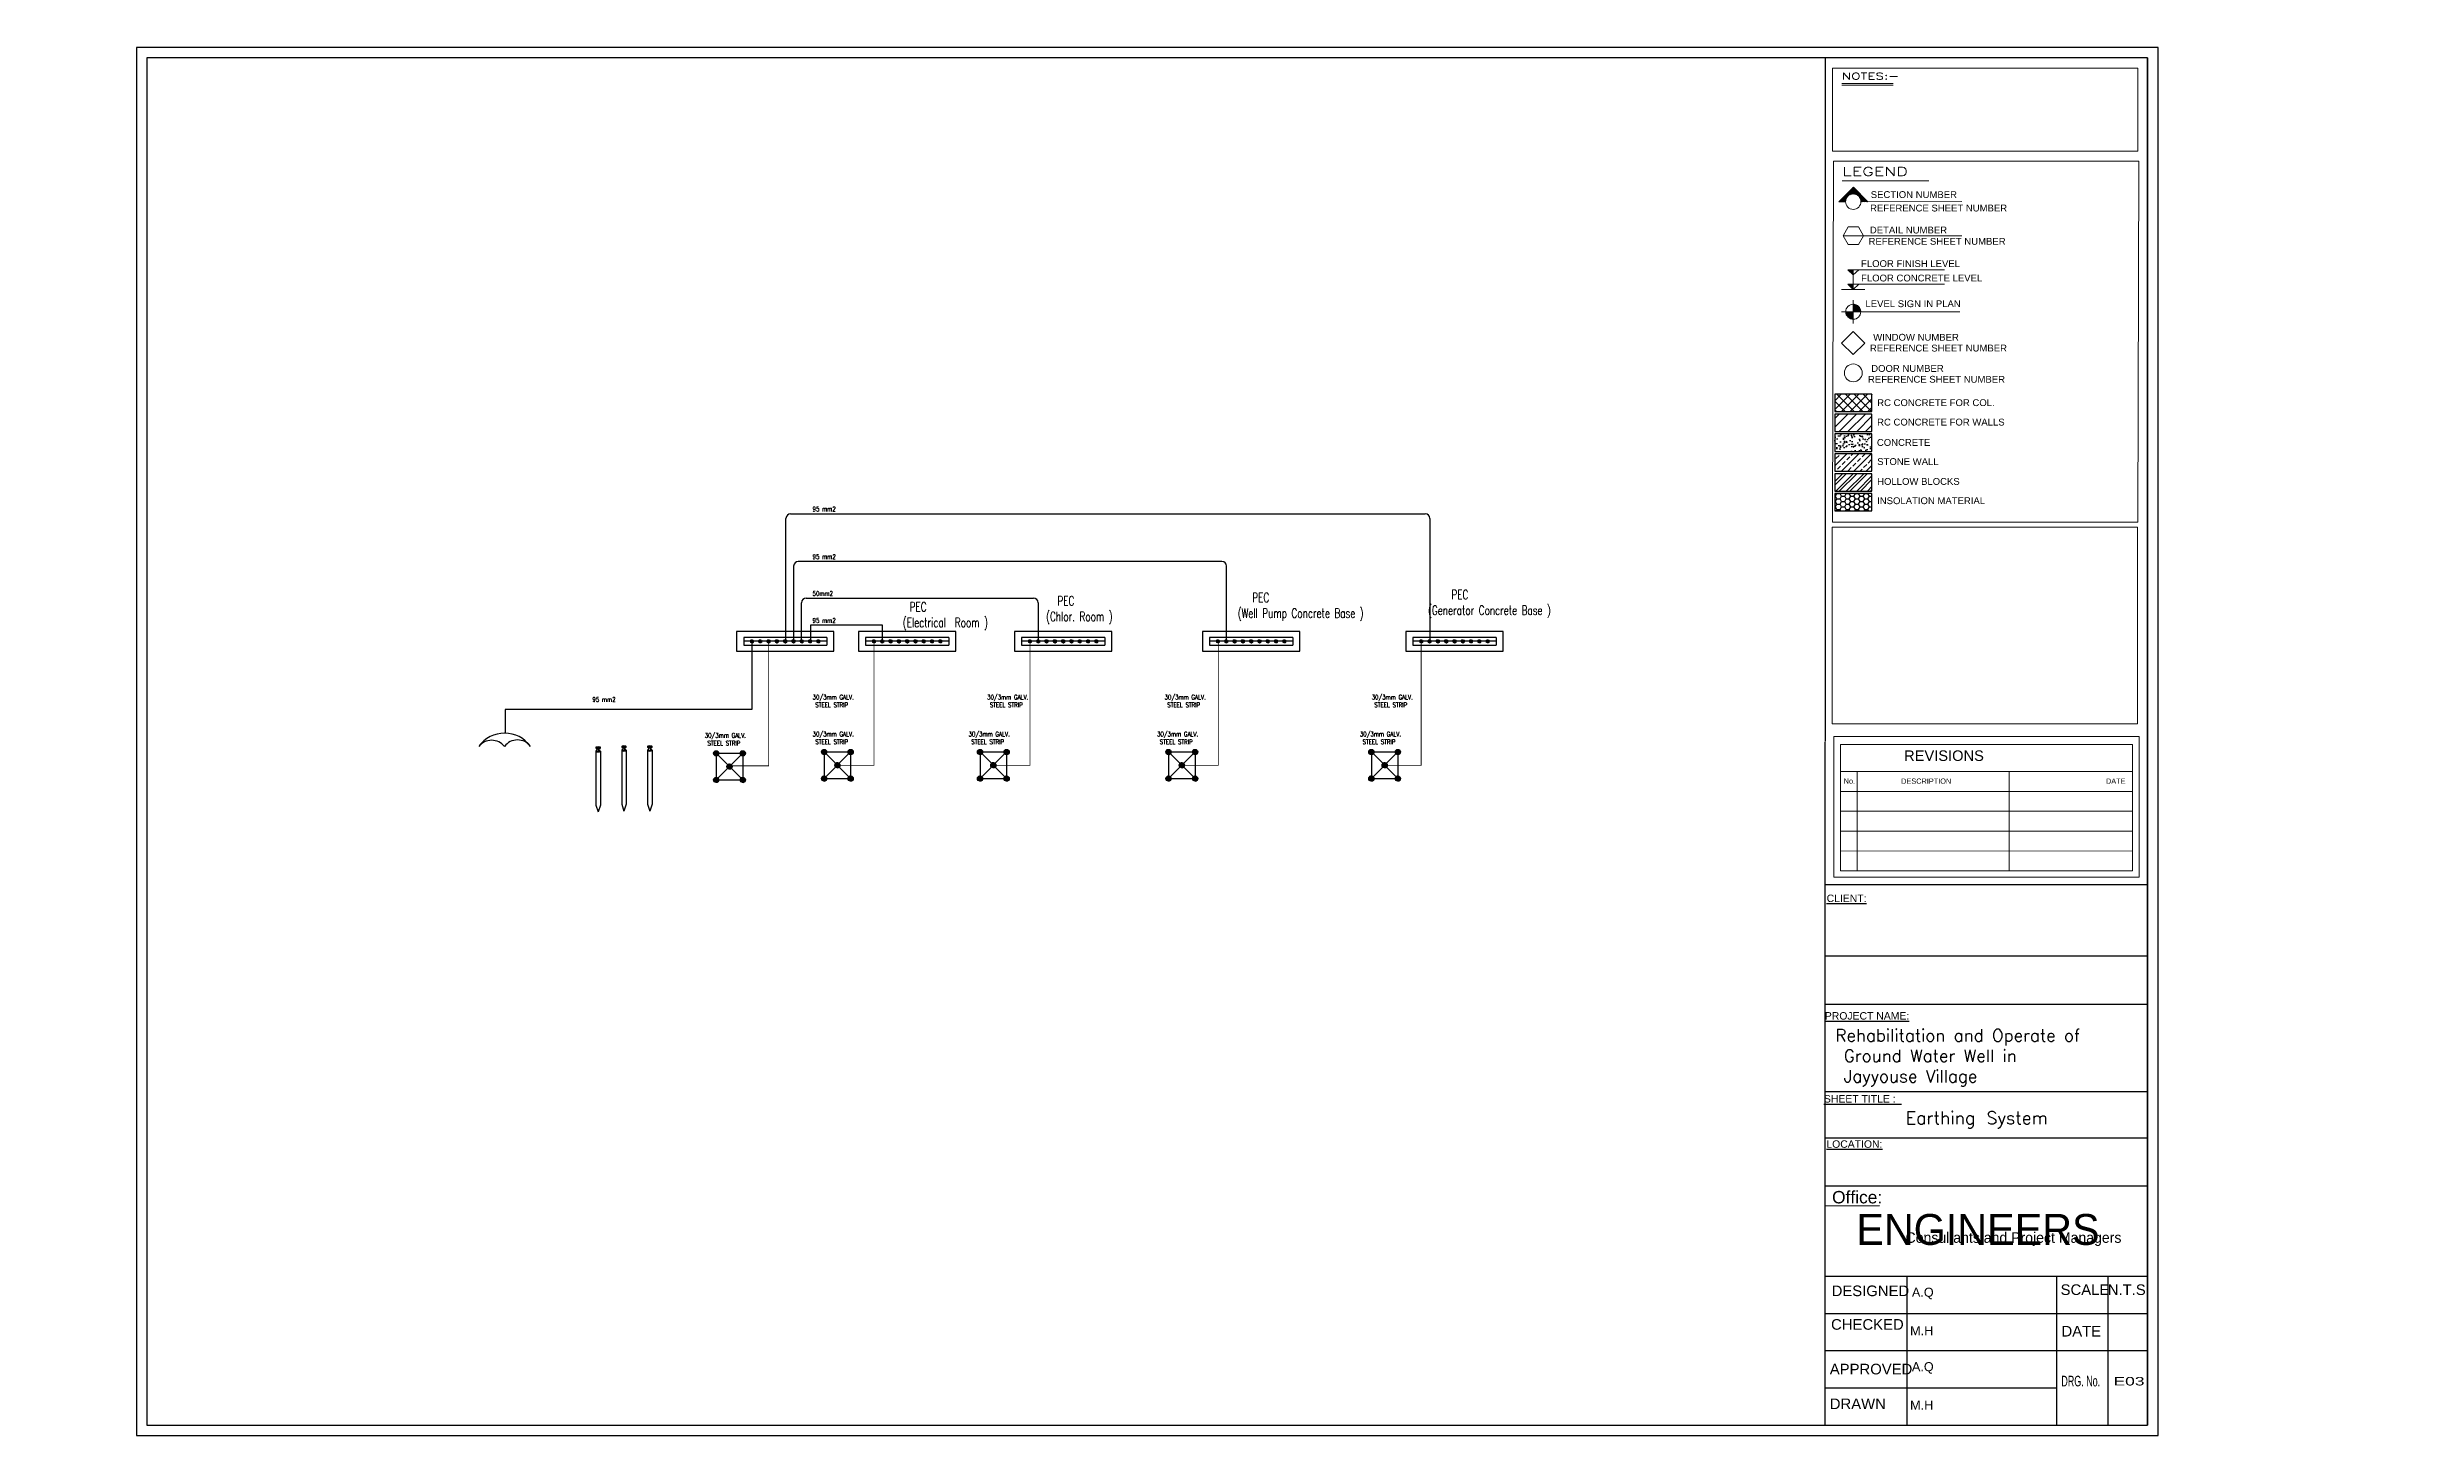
# Model space of a CAD drawing. Header units: inches. Extents: x 191440 to 383551, y 141448 to 284946.
# Drawn here: x 191781.5 to 191848.9, y 141530.1 to 141569.6 of the extents above; entities that cross this region are included whole.
import ezdxf
from ezdxf.enums import TextEntityAlignment as Align

# ---------------------------------------------------------------- set-up
doc = ezdxf.new("R2010")
doc.units = ezdxf.units.IN
doc.header["$MEASUREMENT"] = 0
for name, color, linetype in [('dim-f', 8, 'Continuous'), ('E-Cabinet', 3, 'Continuous'), ('E-Earthing', 3, 'Continuous'), ('E-Equip', 2, 'Continuous'), ('I - Outline', 60, 'Continuous'), ('LightLines', 3, 'Continuous'), ('TEXT', 7, 'Continuous'), ('VP', 7, 'Continuous')]:
    doc.layers.add(name, color=color, linetype=linetype)
doc.styles.add('5MM', font='simplex.shx', dxfattribs={"height": 1.25})
doc.styles.add('Electrical', font='romans.shx', dxfattribs={"width": 0.7, "height": 20})
doc.styles.add('ROMAND10', font='ROMAND.shx', dxfattribs={"height": 0.2})
doc.styles.add('ROMANT', font='ROMAND.SHX')
doc.styles.get("Standard").update_dxf_attribs({"font": 'txt.shx', "height": 0.2})
doc.styles.add('STYLE7', font='swissi.ttf')

# ---------------------------------------------------------------- blocks, each defined once
blk = doc.blocks.new('PEC')
at = {"ltscale": 8}
h = blk.add_hatch(dxfattribs=at)
h.set_pattern_fill('ANSI31', color=256, scale=1.111181, style=0)
h.set_pattern_definition([(45, (-229691.03382, -178677.50682), (-0.09821546158, 0.09821546158), [])])
h.paths.add_polyline_path([(64.3, 20.3, 1), (72.3, 20.3, 1)])
h = blk.add_hatch(dxfattribs=at)
h.set_pattern_fill('ANSI31', color=256, scale=1.111181, style=0)
h.set_pattern_definition([(45, (-229669.86007, -178677.50682), (-0.09821546158, 0.09821546158), [])])
h.paths.add_polyline_path([(85.5, 20.3, 1), (93.4, 20.3, 1)])
h = blk.add_hatch(dxfattribs=at)
h.set_pattern_fill('ANSI31', color=256, scale=1.111181, style=0)
h.set_pattern_definition([(45, (-229648.68633, -178677.50682), (-0.09821546158, 0.09821546158), [])])
h.paths.add_polyline_path([(106.7, 20.3, 1), (114.6, 20.3, 1)])
h = blk.add_hatch(dxfattribs=at)
h.set_pattern_fill('ANSI31', color=256, scale=1.111181, style=0)
h.set_pattern_definition([(45, (-229627.51258, -178677.50682), (-0.09821546158, 0.09821546158), [])])
h.paths.add_polyline_path([(127.9, 20.3, 1), (135.8, 20.3, 1)])
h = blk.add_hatch(dxfattribs=at)
h.set_pattern_fill('ANSI31', color=256, scale=1.111181, style=0)
h.set_pattern_definition([(45, (-229606.33884, -178677.50682), (-0.09821546158, 0.09821546158), [])])
h.paths.add_polyline_path([(149, 20.3, 1), (157, 20.3, 1)])
h = blk.add_hatch(dxfattribs=at)
h.set_pattern_fill('ANSI31', color=256, scale=1.111181, style=0)
h.set_pattern_definition([(45, (-229585.1651, -178677.50682), (-0.09821546158, 0.09821546158), [])])
h.paths.add_polyline_path([(170.2, 20.3, 1), (178.1, 20.3, 1)])
h = blk.add_hatch(dxfattribs=at)
h.set_pattern_fill('ANSI31', color=256, scale=1.111181, style=0)
h.set_pattern_definition([(45, (-229563.99135, -178677.50682), (-0.09821546158, 0.09821546158), [])])
h.paths.add_polyline_path([(191.4, 20.3, 1), (199.3, 20.3, 1)])
h = blk.add_hatch(dxfattribs=at)
h.set_pattern_fill('ANSI31', color=256, scale=1.111181, style=0)
h.set_pattern_definition([(45, (-229542.8176, -178677.50682), (-0.09821546158, 0.09821546158), [])])
h.paths.add_polyline_path([(212.6, 20.3, 1), (220.5, 20.3, 1)])
h = blk.add_hatch(dxfattribs=at)
h.set_pattern_fill('ANSI31', color=256, scale=1.111181, style=0)
h.set_pattern_definition([(45, (-229521.64386, -178677.50682), (-0.09821546158, 0.09821546158), [])])
h.paths.add_polyline_path([(233.7, 20.3, 1), (241.7, 20.3, 1)])
at = {"linetype": 'Continuous', "ltscale": 8}
for p, q in [((277.2, 45.1), (28.8, 45.1)), ((28.8, 45.1), (28.8, -4.6)), ((277.2, -4.6), (277.2, 45.1)), ((28.8, -4.6), (277.2, -4.6))]:
    blk.add_line(p, q, dxfattribs=at)
at = {"ltscale": 8}
for p, q in [((258.9, 30.3), (47.1, 30.3)), ((47.1, 30.3), (47.1, 10.2)), ((258.9, 20.3), (47.1, 20.3)), ((47.1, 10.2), (258.9, 10.2)), ((258.9, 30.3), (258.9, 10.2))]:
    blk.add_line(p, q, dxfattribs=at)
for centre in [(68.3, 20.3), (89.5, 20.3), (110.6, 20.3), (131.8, 20.3), (153, 20.3), (174.2, 20.3), (195.3, 20.3), (216.5, 20.3), (237.7, 20.3)]:
    blk.add_circle(centre, 3.96, dxfattribs=at)
blk = doc.blocks.new('FOUNDATIONS')
at = {"ltscale": 8}
h = blk.add_hatch(dxfattribs=at)
h.set_pattern_fill('ANSI31', color=256, scale=1.111181, style=0)
h.set_pattern_definition([(45, (-229683.98681, -178726.3293), (-0.09821546158, 0.09821546158), [])])
h.paths.add_polyline_path([(71.4, -28.6, 1), (79.3, -28.6, 1)])
h = blk.add_hatch(dxfattribs=at)
h.set_pattern_fill('ANSI31', color=256, scale=1.111181, style=0)
h.set_pattern_definition([(45, (-229643.29528, -178726.3293), (-0.09821546158, 0.09821546158), [])])
h.paths.add_polyline_path([(112.1, -28.6, 1), (120, -28.6, 1)])
h = blk.add_hatch(dxfattribs=at)
h.set_pattern_fill('ANSI31', color=256, scale=1.111181, style=0)
h.set_pattern_definition([(45, (-229683.98681, -178767.02083), (-0.09821546158, 0.09821546158), [])])
h.paths.add_polyline_path([(71.4, -69.3, 1), (79.3, -69.3, 1)])
h = blk.add_hatch(dxfattribs=at)
h.set_pattern_fill('ANSI31', color=256, scale=1.111181, style=0)
h.set_pattern_definition([(45, (-229663.64104, -178746.67507), (-0.09821546158, 0.09821546158), [])])
h.paths.add_polyline_path([(91.7, -48.9, 1), (99.7, -48.9, 1)])
h = blk.add_hatch(dxfattribs=at)
h.set_pattern_fill('ANSI31', color=256, scale=1.111181, style=0)
h.set_pattern_definition([(45, (-229643.29528, -178767.02083), (-0.09821546158, 0.09821546158), [])])
h.paths.add_polyline_path([(112.1, -69.3, 1), (120, -69.3, 1)])
for p, q in [((75.3, -28.6), (116, -28.6)), ((75.3, -28.6), (75.3, -69.3)), ((116, -28.6), (75.3, -69.3)), ((75.3, -28.6), (116, -69.3)), ((116, -28.6), (116, -69.3)), ((75.3, -69.3), (116, -69.3))]:
    blk.add_line(p, q, dxfattribs=at)
for centre in [(75.3, -28.6), (116, -28.6), (75.3, -69.3), (95.7, -48.9), (116, -69.3)]:
    blk.add_circle(centre, 3.96, dxfattribs=at)
blk = doc.blocks.new('ELECTRODES')
at = {"ltscale": 8}
for p, q in [((157.8, 39.1), (157.8, 38.3)), ((157.8, 35), (157.8, -24.2)), ((159.3, 35), (159.3, 37.5)), ((161.3, 35), (161.3, 37.5)), ((162.8, 38.4), (162.8, 39.1)), ((162.8, 35), (162.8, -24.2)), ((157.8, -24.2), (160.3, -31.6)), ((162.8, -24.2), (160.3, -31.6))]:
    blk.add_line(p, q, dxfattribs=at)
for centre, major_axis, ratio, start_param, end_param in [((160.3, 35), (2.5, 0), 0.400751, 1.982313, 7.442465), ((160.3, 38.4), (2.5, 0), 0.400751, 3.089459, 6.283185), ((160.3, 35), (1, 0), 0.441125, 3.141593, 6.283185)]:
    blk.add_ellipse(centre, major_axis=major_axis, ratio=ratio, start_param=start_param, end_param=end_param, dxfattribs=at)
blk.add_ellipse((160.3, 39.1), major_axis=(2.5, 0), ratio=0.400751, dxfattribs=at)
blk = doc.blocks.new('engineers')
at = {"layer": 'dim-f', "char_height": 1.25, "attachment_point": 1, "style": '5MM'}
for s, width, insert in [('\\pt0.5;{\\fGill Sans MT|b0|i0|c0|p34;\\H1.08x;\\C30;\\c2254834;ENGINEERS\\P\\ptz;   \\P\\H0.92593x;  }', 116.5, (16.03, 18.44)), ('{\\fGill Sans MT|b0|i0|c0|p34;\\H1.08x;\\C152;\\c12285479; \\H0.34074x;Consultants and Project Managers}', 11.5022, (17.68, 17.64))]:
    blk.add_mtext_dynamic_manual_height_columns(s, width=width, gutter_width=6.25, heights=[0], dxfattribs=dict(at, insert=insert))

msp = doc.modelspace()

# ---------------------------------------------------------------- hatches: boundary and pattern name
at = {"layer": 'I - Outline'}
h = msp.add_hatch(dxfattribs=at)
h.set_pattern_fill('ANSI37', color=8, scale=1.411978)
h.set_pattern_definition([(45, (190929.97985, 141532.8093), (-0.124802422, 0.124802422), []), (135, (190929.97985, 141532.8093), (-0.124802422, -0.124802422), [])])
h.paths.add_polyline_path([(191833.36352, 141559.70748), (191832.30454, 141559.70748), (191832.30454, 141559.21329), (191833.36352, 141559.21329)])
h = msp.add_hatch(dxfattribs=at)
h.set_pattern_fill('ANSI31', color=8, scale=1.411978)
h.set_pattern_definition([(45, (190929.97985, 141532.8093), (-0.124802422, 0.124802422), [])])
h.paths.add_polyline_path([(191833.36352, 141558.6485), (191833.36352, 141559.14269), (191832.30454, 141559.14269), (191832.30454, 141558.6485)])
h = msp.add_hatch(dxfattribs=at)
h.set_pattern_fill('AR-CONC', color=8, scale=0.042359)
h.set_pattern_definition([(50, (190929.97985, 141532.8093), (0.30382673, -0.026581394), [0.03176951, -0.34946461]), (355, (190929.97985, 141532.8093), (-0.05877416, 0.31862367), [0.02541561, -0.27957169]), (100.451444, (190930.00517, 141532.80708), (0.24505257, 0.29204228), [0.02699993, -0.29699922]), (46.1842, (190929.97985, 141532.894), (0.45207645, -0.07011289), [0.04765426, -0.52419691]), (96.635635, (190930.01753, 141532.88817), (0.3959167, 0.41263027), [0.04049992, -0.44549908]), (351.184164, (190929.97985, 141532.894), (0.3959167, 0.41263027), [0.03812341, -0.41935753]), (21, (190930.02221, 141532.87284), (0.25284593, -0.17054673), [0.03176951, -0.34946461]), (326, (190930.0222, 141532.87284), (0.10306678, 0.30716882), [0.02541561, -0.27957169]), (71.451445, (190930.04328, 141532.85862), (0.35591271, 0.13662209), [0.02699993, -0.29699922]), (37.5, (190929.97985, 141532.8093), (0.005150835, 0.141011662), [0, -0.27618294, 0, -0.283807623, 0, -0.28063067]), (7.5, (190929.97985, 141532.8093), (0.111434537, 0.167070224), [0, -0.161812704, 0, -0.269829038, 0, -0.10695735]), (327.5, (190929.88539, 141532.8093), (0.226123696, -0.009554096), [0, -0.105898367, 0, -0.330402904, 0, -0.438419238]), (317.5, (190929.84303, 141532.8093), (0.24703385, 0.042403816), [0, -0.137667877, 0, -0.219421416, 0, -0.3113412])])
h.paths.add_polyline_path([(191833.36352, 141558.5779), (191832.30454, 141558.5779), (191832.30454, 141558.08371), (191833.36352, 141558.08371)])
h = msp.add_hatch(dxfattribs=at)
h.set_pattern_fill('ANSI33', color=8, scale=0.988385)
h.set_pattern_definition([(45, (190929.97985, 141532.8093), (-0.17472339, 0.17472339), []), (45, (190930.15458, 141532.8093), (-0.17472339, 0.17472339), [0.123548094, -0.061774047])])
h.paths.add_polyline_path([(191833.36352, 141558.01311), (191832.30454, 141558.01311), (191832.30454, 141557.51892), (191833.36352, 141557.51892)])
h = msp.add_hatch(dxfattribs=at)
h.set_pattern_fill('ANSI32', color=8, scale=0.564791)
h.set_pattern_definition([(45, (190929.97985, 141532.8093), (-0.149762906, 0.149762906), []), (45, (190930.0797, 141532.8093), (-0.149762906, 0.149762906), [])])
h.paths.add_polyline_path([(191833.36352, 141557.44832), (191832.30454, 141557.44832), (191832.30454, 141556.95413), (191833.36352, 141556.95413)])
h = msp.add_hatch(dxfattribs=at)
h.set_pattern_fill('HONEY', color=8, scale=0.705989)
h.set_pattern_definition([(0, (190929.979854, 141532.8093), (0.132372958, 0.076425563), [0.088248639, -0.176497278]), (120, (190929.979854, 141532.8093), (-0.132372958, 0.076425563), [0.088248639, -0.176497278]), (60, (190929.979854, 141532.8093), (0, 0.152851126), [-0.176497278, 0.088248639])])
h.paths.add_polyline_path([(191833.36352, 141556.88353), (191832.30454, 141556.88353), (191832.30454, 141556.38933), (191833.36352, 141556.38933)])

# ---------------------------------------------------------------- linework, layer by layer
msp.add_lwpolyline([(191841.5, 141569.57854), (191784, 141569.57854), (191784, 141530.07854), (191841.5, 141530.07854), (191841.5, 141569.57854)])
msp.add_lwpolyline([(191841.2, 141569.27854), (191784.3, 141569.27854), (191784.3, 141530.37854), (191841.2, 141530.37854)], close=True)
at = {"layer": 'E-Cabinet'}
for centre, radius, start, end in [((191794.47123, 141549.16373), 0.90333, 35.4519992, 144.5480008), ((191794.1033, 141549.38853), 0.4742, 39.1138434, 140.8861566), ((191794.83916, 141549.41464), 0.45817, 36.579318, 143.420682)]:
    msp.add_arc(centre, radius, start, end, dxfattribs=at)
at = {"layer": 'I - Outline', "color": 7}
for p, q in [((191832.03641, 141530.37854), (191832.03701, 141569.27841)), ((191841.2, 141569.27854), (191841.2, 141530.37854)), ((191841.20679, 141545.75021), (191832.03594, 141545.75009)), ((191841.19029, 141543.71716), (191832.03733, 141543.71703)), ((191832.03671, 141542.3539), (191841.20768, 141542.35403)), ((191832.03671, 141542.3539), (191841.20768, 141542.35403)), ((191841.19999, 141539.85758), (191832.03654, 141539.85768)), ((191832.03628, 141538.55072), (191841.20698, 141538.55085)), ((191841.20716, 141537.18041), (191832.03631, 141537.18028)), ((191832.03642, 141534.61663), (191841.20712, 141534.61676)), ((191834.35191, 141534.61666), (191834.35199, 141530.37854)), ((191838.61313, 141534.6167), (191838.61321, 141530.37854)), ((191840.07042, 141534.61674), (191840.0705, 141530.37854)), ((191832.03644, 141533.55765), (191841.20713, 141533.55777)), ((191832.03645, 141532.49866), (191841.20715, 141532.49879)), ((191832.03646, 141531.43968), (191838.61319, 141531.43981))]:
    msp.add_line(p, q, dxfattribs=at)
at = {"layer": 'I - Outline', "color": 8, "lineweight": 0}
for p, q in [((191832.23677, 141566.62612), (191832.23701, 141568.9847)), ((191832.23701, 141568.9847), (191840.92893, 141568.98482)), ((191832.5064, 141568.54904), (191833.96943, 141568.54907)), ((191832.5064, 141568.50088), (191833.96943, 141568.50091)), ((191840.92893, 141568.98482), (191840.92869, 141566.62624)), ((191840.92869, 141566.62624), (191832.23677, 141566.62612)), ((191832.23696, 141556.07341), (191832.26511, 141566.34372)), ((191832.26511, 141566.34372), (191840.95703, 141566.34384)), ((191840.95703, 141566.34384), (191840.92888, 141556.07353)), ((191832.51633, 141565.77899), (191834.9791, 141565.77904)), ((191832.61304, 141565.18823), (191832.42236, 141565.18823)), ((191832.45669, 141565.18823), (191832.43953, 141565.20539)), ((191832.50344, 141565.18823), (191832.4629, 141565.22877)), ((191832.55018, 141565.18823), (191832.48627, 141565.25214)), ((191832.59693, 141565.18823), (191832.50964, 141565.27551)), ((191832.61494, 141565.21696), (191832.53302, 141565.29889)), ((191832.53713, 141565.18823), (191832.63744, 141565.28855)), ((191832.62354, 141565.25511), (191832.55639, 141565.32226)), ((191832.63724, 141565.28816), (191832.57976, 141565.34563)), ((191832.58387, 141565.18823), (191832.61532, 141565.21968)), ((191832.65508, 141565.31706), (191832.60313, 141565.369)), ((191832.67661, 141565.34227), (191832.62651, 141565.39238)), ((191832.7017, 141565.36393), (191832.64988, 141565.41575)), ((191832.73047, 141565.3819), (191832.67325, 141565.43912)), ((191832.76336, 141565.39577), (191832.69662, 141565.4625)), ((191832.80131, 141565.40456), (191832.71999, 141565.48587)), ((191832.73114, 141565.38225), (191832.83146, 141565.48257)), ((191832.80001, 141565.40438), (191832.83146, 141565.43583)), ((191832.90571, 141565.39365), (191832.83146, 141565.4679)), ((191832.84648, 141565.40614), (191832.83146, 141565.42116)), ((191832.88826, 141565.39914), (191832.96282, 141565.4737)), ((191832.9226, 141565.38673), (191832.98619, 141565.45033)), ((191832.9526, 141565.36999), (191833.00957, 141565.42696)), ((191832.97882, 141565.34946), (191833.03294, 141565.40359)), ((191833.00147, 141565.32537), (191833.05631, 141565.38021)), ((191833.0205, 141565.29765), (191833.07969, 141565.35684)), ((191833.03558, 141565.26598), (191833.10306, 141565.33347)), ((191833.11113, 141565.18824), (191833.03687, 141565.2625)), ((191833.04593, 141565.22959), (191833.12643, 141565.3101)), ((191833.06438, 141565.18824), (191833.04936, 141565.20326)), ((191835.92372, 141565.1883), (191833.04988, 141565.18824)), ((191833.05133, 141565.18824), (191833.14981, 141565.28672)), ((191833.09807, 141565.18824), (191833.17318, 141565.26335)), ((191833.14482, 141565.18824), (191833.19655, 141565.23998)), ((191833.19156, 141565.18824), (191833.21993, 141565.21661)), ((191833.23831, 141565.18824), (191833.2433, 141565.19324)), ((191832.68562, 141564.47343), (191832.53976, 141564.22079)), ((191832.97734, 141564.47343), (191832.68562, 141564.47343)), ((191833.1232, 141564.2208), (191832.97734, 141564.47343)), ((191835.91453, 141564.22085), (191832.53976, 141564.22079)), ((191832.53976, 141564.22079), (191832.68563, 141563.96816)), ((191832.68563, 141563.96816), (191832.97735, 141563.96816)), ((191832.97735, 141563.96816), (191833.1232, 141564.2208)), ((191832.67513, 141563.25266), (191835.42356, 141563.25271)), ((191832.8315, 141563.10262), (191832.67513, 141563.25266)), ((191832.68249, 141563.2456), (191832.68955, 141563.25266)), ((191832.69044, 141563.23797), (191832.70514, 141563.25266)), ((191832.6984, 141563.23034), (191832.72072, 141563.25266)), ((191832.70635, 141563.22271), (191832.7363, 141563.25266)), ((191832.7143, 141563.21508), (191832.75188, 141563.25266)), ((191832.72225, 141563.20745), (191832.76746, 141563.25266)), ((191832.7302, 141563.19982), (191832.78305, 141563.25266)), ((191832.73815, 141563.19219), (191832.79863, 141563.25266)), ((191832.74611, 141563.18456), (191832.81421, 141563.25266)), ((191832.75406, 141563.17693), (191832.82979, 141563.25266)), ((191832.76201, 141563.1693), (191832.8315, 141563.23879)), ((191832.76996, 141563.16167), (191832.8315, 141563.22321)), ((191832.77791, 141563.15404), (191832.8315, 141563.20763)), ((191832.78587, 141563.14641), (191832.8315, 141563.19204)), ((191832.79382, 141563.13878), (191832.8315, 141563.17646)), ((191832.80177, 141563.13115), (191832.8315, 141563.16088)), ((191832.80972, 141563.12352), (191832.8315, 141563.1453)), ((191832.81767, 141563.11589), (191832.8315, 141563.12972)), ((191832.82563, 141563.10826), (191832.8315, 141563.11413)), ((191832.8315, 141563.10262), (191832.98787, 141563.25267)), ((191832.8315, 141563.25266), (191832.83151, 141562.69107)), ((191832.50045, 141562.69106), (191833.16257, 141562.69108)), ((191832.67514, 141562.84111), (191835.42357, 141562.84116)), ((191832.83151, 141562.69107), (191832.67514, 141562.84111)), ((191832.67922, 141562.83719), (191832.68314, 141562.84111)), ((191832.68717, 141562.82956), (191832.69872, 141562.84111)), ((191832.69513, 141562.82193), (191832.71431, 141562.84111)), ((191832.70308, 141562.8143), (191832.72989, 141562.84111)), ((191832.71103, 141562.80667), (191832.74547, 141562.84111)), ((191832.71898, 141562.79904), (191832.76105, 141562.84111)), ((191832.72693, 141562.79141), (191832.77663, 141562.84111)), ((191832.73489, 141562.78378), (191832.79221, 141562.84111)), ((191832.74284, 141562.77615), (191832.8078, 141562.84111)), ((191832.75079, 141562.76852), (191832.82338, 141562.84111)), ((191832.75874, 141562.76089), (191832.83151, 141562.83366)), ((191832.76669, 141562.75326), (191832.83151, 141562.81808)), ((191832.77465, 141562.74563), (191832.83151, 141562.8025)), ((191832.7826, 141562.738), (191832.83151, 141562.78692)), ((191832.79055, 141562.73037), (191832.83151, 141562.77133)), ((191832.7985, 141562.72274), (191832.83151, 141562.75575)), ((191832.80645, 141562.71511), (191832.83151, 141562.74017)), ((191832.81441, 141562.70748), (191832.83151, 141562.72459)), ((191832.82236, 141562.69985), (191832.83151, 141562.70901)), ((191832.83031, 141562.69222), (191832.83151, 141562.69343)), ((191832.83151, 141562.69107), (191832.98788, 141562.84112)), ((191832.83152, 141562.38766), (191832.83153, 141561.72554)), ((191832.83152, 141562.25713), (191832.84513, 141562.27074)), ((191832.83152, 141562.24155), (191832.85933, 141562.26936)), ((191832.83152, 141562.22597), (191832.87273, 141562.26718)), ((191832.83152, 141562.21039), (191832.88542, 141562.26429)), ((191832.83152, 141562.19481), (191832.89749, 141562.26078)), ((191832.83152, 141562.17922), (191832.90899, 141562.2567)), ((191832.50046, 141562.05659), (191835.86613, 141562.05666)), ((191832.61738, 141562.04299), (191832.63099, 141562.0566)), ((191832.61876, 141562.02878), (191832.64657, 141562.0566)), ((191832.62094, 141562.01539), (191832.66215, 141562.0566)), ((191832.62383, 141562.00269), (191832.67774, 141562.0566)), ((191832.62734, 141561.99062), (191832.69332, 141562.0566)), ((191832.63143, 141561.97912), (191832.7089, 141562.0566)), ((191832.63603, 141561.96815), (191832.72448, 141562.0566)), ((191832.64112, 141561.95766), (191832.74006, 141562.0566)), ((191832.64668, 141561.94763), (191832.75564, 141562.0566)), ((191832.65268, 141561.93805), (191832.77123, 141562.0566)), ((191832.6591, 141561.92889), (191832.78681, 141562.0566)), ((191832.66593, 141561.92014), (191832.80239, 141562.0566)), ((191832.67318, 141561.9118), (191832.81797, 141562.0566)), ((191832.68082, 141561.90386), (191832.83152, 141562.05457)), ((191832.68886, 141561.89632), (191832.83152, 141562.03899)), ((191832.69731, 141561.88919), (191832.83152, 141562.02341)), ((191832.70616, 141561.88246), (191832.83152, 141562.00782)), ((191832.71543, 141561.87615), (191832.83152, 141561.99224)), ((191832.72513, 141561.87026), (191832.83152, 141561.97666)), ((191832.73527, 141561.86483), (191832.83152, 141561.96108)), ((191832.74589, 141561.85986), (191832.83152, 141561.9455)), ((191832.757, 141561.85539), (191832.83153, 141561.92992)), ((191832.76864, 141561.85145), (191832.83153, 141561.91433)), ((191832.78087, 141561.84809), (191832.83153, 141561.89875)), ((191832.79374, 141561.84538), (191832.83153, 141561.88317)), ((191832.80733, 141561.8434), (191832.83153, 141561.86759)), ((191832.82177, 141561.84225), (191832.83153, 141561.85201)), ((191832.83152, 141562.16364), (191832.91997, 141562.2521)), ((191832.83152, 141562.14806), (191832.93046, 141562.247)), ((191832.83152, 141562.13248), (191832.94049, 141562.24145)), ((191832.83152, 141562.1169), (191832.95007, 141562.23545)), ((191832.83152, 141562.10132), (191832.95923, 141562.22903)), ((191832.83152, 141562.08573), (191832.96798, 141562.2222)), ((191832.83152, 141562.07015), (191832.97632, 141562.21495)), ((191832.83355, 141562.0566), (191832.98426, 141562.20731)), ((191832.84914, 141562.0566), (191832.9918, 141562.19927)), ((191832.86472, 141562.0566), (191832.99893, 141562.19082)), ((191832.8803, 141562.0566), (191833.00566, 141562.18197)), ((191832.89588, 141562.0566), (191833.01197, 141562.1727)), ((191832.91146, 141562.0566), (191833.01786, 141562.163)), ((191832.92704, 141562.0566), (191833.02329, 141562.15286)), ((191832.94263, 141562.0566), (191833.02826, 141562.14224)), ((191832.95821, 141562.0566), (191833.03274, 141562.13113)), ((191832.97379, 141562.0566), (191833.03667, 141562.11949)), ((191832.98937, 141562.0566), (191833.04003, 141562.10726)), ((191833.00495, 141562.0566), (191833.04274, 141562.09439)), ((191833.02054, 141562.0566), (191833.04473, 141562.0808)), ((191833.03612, 141562.05661), (191833.04587, 141562.06636)), ((191832.82809, 141561.49392), (191832.50048, 141561.1663)), ((191832.50048, 141561.1663), (191832.8281, 141560.83869)), ((191833.15571, 141561.16631), (191832.82809, 141561.49392)), ((191832.8281, 141560.83869), (191833.15571, 141561.16631)), ((191832.22797, 141555.92674), (191840.91989, 141555.92686)), ((191832.22808, 141550.33047), (191832.22797, 141555.92674)), ((191840.92888, 141556.07353), (191832.23696, 141556.07341)), ((191840.91989, 141555.92686), (191840.92, 141550.33058)), ((191840.92, 141550.33058), (191832.22808, 141550.33047)), ((191832.27532, 141549.96823), (191840.96724, 141549.96835)), ((191832.2754, 141545.9638), (191832.27532, 141549.96823)), ((191832.46495, 141549.74421), (191840.77762, 141549.74432)), ((191832.46502, 141546.14785), (191832.46495, 141549.74421)), ((191840.77762, 141549.74432), (191840.77769, 141546.14796)), ((191840.96724, 141549.96835), (191840.96732, 141545.96392)), ((191832.46497, 141548.97332), (191840.77764, 141548.97343)), ((191832.94112, 141548.97333), (191832.94118, 141546.14786)), ((191837.26989, 141548.97341), (191837.26995, 141546.14794)), ((191832.46498, 141548.40822), (191840.77765, 141548.40833)), ((191832.46499, 141547.84313), (191840.77766, 141547.84324)), ((191832.465, 141547.27803), (191840.77767, 141547.27814)), ((191832.46501, 141546.71294), (191840.77768, 141546.71305)), ((191840.77769, 141546.14796), (191832.46502, 141546.14785)), ((191840.96732, 141545.96392), (191832.2754, 141545.9638))]:
    msp.add_line(p, q, dxfattribs=at)
at = {"layer": 'I - Outline', "color": 8}
for p, q in [((191832.42236, 141565.18823), (191832.83532, 141565.6012)), ((191832.44364, 141565.18823), (191832.83146, 141565.57606)), ((191832.49038, 141565.18823), (191832.83146, 141565.52932)), ((191832.83146, 141565.42116), (191832.74337, 141565.50924)), ((191832.83146, 141565.4679), (191832.76674, 141565.53262)), ((191832.83146, 141565.51465), (191832.79011, 141565.55599)), ((191832.83146, 141565.56139), (191832.81348, 141565.57936)), ((191832.83146, 141565.40666), (191832.83146, 141565.59734)), ((191832.83146, 141565.57606), (191832.84596, 141565.59056)), ((191832.83146, 141565.52932), (191832.86933, 141565.56719)), ((191833.20462, 141565.18824), (191832.83146, 141565.56139)), ((191832.83146, 141565.48257), (191832.8927, 141565.54382)), ((191832.83146, 141565.43583), (191832.91607, 141565.52045)), ((191833.15787, 141565.18824), (191832.83146, 141565.51465)), ((191833.24829, 141565.18825), (191832.83532, 141565.6012)), ((191832.84838, 141565.406), (191832.93945, 141565.49708))]:
    msp.add_line(p, q, dxfattribs=at)
at = {"layer": 'I - Outline', "color": 4}
msp.add_line((191832.03651, 141536.62163), (191833.5753, 141536.62651), dxfattribs=at)
at = {"layer": 'I - Outline', "color": 8}
for points in [[(191833.36352, 141559.70748), (191832.30454, 141559.70748), (191832.30454, 141559.21329), (191833.36352, 141559.21329)], [(191833.36352, 141559.14269), (191832.30454, 141559.14269), (191832.30454, 141558.6485), (191833.36352, 141558.6485)], [(191833.36352, 141558.5779), (191832.30454, 141558.5779), (191832.30454, 141558.08371), (191833.36352, 141558.08371)], [(191833.36352, 141558.01311), (191832.30454, 141558.01311), (191832.30454, 141557.51892), (191833.36352, 141557.51892)], [(191833.36352, 141557.44832), (191832.30454, 141557.44832), (191832.30454, 141556.95413), (191833.36352, 141556.95413)], [(191833.36352, 141556.88353), (191832.30454, 141556.88353), (191832.30454, 141556.38933), (191833.36352, 141556.38933)]]:
    msp.add_lwpolyline(points, close=True, dxfattribs=at)
at = {"layer": 'I - Outline', "color": 8, "lineweight": 0}
for centre, radius in [((191832.83146, 141565.18824), 0.21842), ((191832.83152, 141562.0566), 0.21457), ((191832.83156, 141560.31611), 0.25338)]:
    msp.add_circle(centre, radius, dxfattribs=at)
at = {"layer": 'TEXT'}
for p, q in [((191802.60727, 141556.30688), (191820.65977, 141556.30688)), ((191802.47527, 141552.70402), (191802.47527, 141556.17488)), ((191820.79177, 141556.17488), (191820.79177, 141552.72679)), ((191814.87301, 141554.95338), (191802.8251, 141554.95338)), ((191802.6931, 141554.82138), (191802.6931, 141552.69406)), ((191815.00501, 141552.69863), (191815.00501, 141554.82138)), ((191802.91917, 141552.68616), (191802.91917, 141553.77522)), ((191803.05117, 141553.90722), (191809.51497, 141553.90722)), ((191809.64697, 141553.77522), (191809.64697, 141552.7184)), ((191805.22027, 141553.14172), (191803.16844, 141553.14172)), ((191803.16844, 141553.14172), (191803.16844, 141552.71135)), ((191805.22027, 141552.69569), (191805.22027, 141553.14172)), ((191801.50386, 141552.65671), (191801.50386, 141550.73973)), ((191801.50386, 141550.73973), (191794.49126, 141550.73973)), ((191794.49126, 141550.73973), (191794.49126, 141550.06176))]:
    msp.add_line(p, q, dxfattribs=at)
at = {"layer": 'TEXT', "const_width": 0.0198}
for points in [[(191801.98043, 141552.67936), (191801.98043, 141549.13636), (191800.92081, 141549.13636)], [(191804.97617, 141552.69023), (191804.97617, 141549.14724), (191803.91654, 141549.14724)], [(191809.41195, 141552.69023), (191809.41195, 141549.14724), (191808.35232, 141549.14724)], [(191814.77301, 141552.69023), (191814.77301, 141549.14724), (191813.71339, 141549.14724)], [(191820.54181, 141552.69023), (191820.54181, 141549.14724), (191819.48219, 141549.14724)]]:
    msp.add_lwpolyline(points, dxfattribs=at)
at = {"layer": 'TEXT'}
for centre, start, end in [((191802.60727, 141556.17488), 90, 180), ((191820.65977, 141556.17488), 0, 90), ((191802.8251, 141554.82138), 90, 180), ((191814.87301, 141554.82138), 0, 90), ((191803.05117, 141553.77522), 90, 180), ((191809.51497, 141553.77522), 0, 90)]:
    msp.add_arc(centre, 0.132, start, end, dxfattribs=at)

# ---------------------------------------------------------------- block references
at = {"layer": 'E-Earthing'}
for name, p, xscale, yscale, zscale in [('ELECTRODES', (191792.96003, 141548.64521), 0.02601984000000071, 0.02601984000000071, 0.02601984000000071), ('ELECTRODES', (191793.69589, 141548.67128), 0.02601984000000071, 0.02601984000000071, 0.02601984000000071), ('ELECTRODES', (191794.43174, 141548.67128), 0.02601984000000071, 0.02601984000000071, 0.02601984000000071), ('FOUNDATIONS', (191799.09171, 141550.02349), 0.01858560000000051, 0.01858560000000051, 0.01858560000000051), ('FOUNDATIONS', (191802.15906, 141550.06196), 0.01858560000000051, 0.01858560000000051, 0.01858560000000051), ('FOUNDATIONS', (191806.59484, 141550.06196), 0.01858560000000051, 0.01858560000000051, 0.01858560000000051), ('FOUNDATIONS', (191811.9559, 141550.06196), 0.01858560000000051, 0.01858560000000051, 0.01858560000000051), ('FOUNDATIONS', (191817.7247, 141550.06196), 0.01858560000000051, 0.01858560000000051, 0.01858560000000051)]:
    msp.add_blockref(name, p, dxfattribs=dict(at, xscale=xscale, yscale=yscale, zscale=zscale))
at = {"layer": 'E-Equip', "xscale": 0.01115136000000031, "yscale": 0.01115136000000031, "zscale": 0.01115136000000031}
for p in [(191800.74657, 141552.45353), (191804.21604, 141552.45353), (191808.65295, 141552.45353), (191814.00047, 141552.45353), (191819.78358, 141552.45353)]:
    msp.add_blockref('PEC', p, dxfattribs=at)
at = {"layer": 'I - Outline', "xscale": 0.6506395646974747, "yscale": 0.6506395646974747, "zscale": 0.6506395646974747, "rotation": 0.0010941101885149}
msp.add_blockref('engineers', (191822.48867, 141524.38592), dxfattribs=at)

# ---------------------------------------------------------------- texts
at = {"layer": 'I - Outline', "color": 7, "style": 'ROMANT', "width": 1.5}
for s, height, p in [('NOTES:-', 0.187366, (191832.50975, 141568.66567)), ('LEGEND', 0.243576, (191832.52371, 141565.92464))]:
    msp.add_text(s, height=height, rotation=0.0010941, dxfattribs=at).set_placement(p)
at = {"layer": 'I - Outline', "color": 8, "lineweight": 0, "style": 'STYLE7'}
for s, height, p in [('REFERENCE SHEET NUMBER', 0.1939171, (191833.30973, 141564.90962)), ('SECTION NUMBER', 0.1939171, (191833.32786, 141565.29283)), ('DETAIL NUMBER', 0.1939171, (191833.30279, 141564.28373)), ('REFERENCE SHEET NUMBER', 0.1939171, (191833.26651, 141563.96236)), ('FLOOR FINISH LEVEL', 0.1939171, (191833.05273, 141563.32867)), ('FLOOR CONCRETE LEVEL', 0.1939171, (191833.05294, 141562.91869)), ('LEVEL SIGN IN PLAN', 0.1939171, (191833.17775, 141562.18731)), ('REFERENCE SHEET NUMBER', 0.1939171, (191833.30483, 141560.92517)), ('WINDOW NUMBER', 0.1939171, (191833.39777, 141561.23371)), ('REFERENCE SHEET NUMBER', 0.1939171, (191833.24901, 141560.03765)), ('DOOR NUMBER', 0.1939171, (191833.34195, 141560.34618)), ('RC CONCRETE FOR COL.', 0.1939171, (191833.51188, 141559.37211)), ('RC CONCRETE FOR WALLS', 0.1939171, (191833.50946, 141558.81902)), ('CONCRETE', 0.193917, (191833.50357, 141558.24027)), ('STONE WALL', 0.193917, (191833.51356, 141557.69579)), ('HOLLOW BLOCKS', 0.1939171, (191833.51029, 141557.13098)), ('INSOLATION MATERIAL', 0.1939171, (191833.5103, 141556.58203)), ('A.Q', 0.257433, (191834.49937, 141534.02943)), ('M.H', 0.257433, (191834.44774, 141532.93528)), ('A.Q', 0.257433, (191834.49941, 141531.91146)), ('M.H', 0.257433, (191834.44778, 141530.81731))]:
    msp.add_text(s, height=height, rotation=0.0010941, dxfattribs=at).set_placement(p)
at = {"layer": 'I - Outline', "color": 4, "style": 'STYLE7'}
for s, height, p in [('REVISIONS', 0.298334, (191834.27701, 141549.27661)), ('No.', 0.149167, (191832.55919, 141548.62787)), ('DESCRIPTION', 0.149167, (191834.19385, 141548.62598)), ('DATE', 0.149167, (191840.01876, 141548.62619)), ('Office:', 0.352995, (191832.22881, 141536.68662)), ('DESIGNED', 0.302446, (191832.21595, 141534.04703)), ('SCALE', 0.302446, (191838.72904, 141534.08008)), ('N.T.S', 0.302446, (191840.07042, 141534.08008)), ('CHECKED', 0.302446, (191832.20021, 141533.09169)), ('DATE', 0.302446, (191838.75465, 141532.89855)), ('APPROVED', 0.302446, (191832.16334, 141531.82091)), ('DRAWN', 0.302446, (191832.16334, 141530.83253))]:
    msp.add_text(s, height=height, rotation=0.0010941, dxfattribs=at).set_placement(p)
for s, height, p in [('%%UCLIENT:', 0.211797, (191832.64144, 141545.26056)), ('%%UPROJECT NAME:', 0.2117967, (191833.2234, 141541.91658)), ('%%USHEET TITLE :  ', 0.2117967, (191833.09883, 141539.55598)), ('%%ULOCATION:', 0.2117967, (191832.86384, 141538.26892))]:
    msp.add_text(s, height=height, rotation=0.0010941, dxfattribs=at).set_placement(p, align=Align.CENTER)
for s, height, width, p, p2 in [('DRG. No.', 0.302446, 0.621053, (191838.75011, 141531.47979), (191839.85302, 141531.47981)), ('E03', 0.241957, 1.556051, (191840.23295, 141531.50565), (191841.11528, 141531.50567))]:
    msp.add_text(s, height=height, rotation=0.0010941, dxfattribs=dict(at, width=width)).set_placement(p, p2, align=Align.FIT)
at = {"layer": 'LightLines', "ltscale": 8, "attachment_point": 7, "style": 'Electrical'}
for s, insert, char_height, width in [('95 mm2', (191803.23214, 141556.37645), 0.132, 3.6375045), ('95 mm2', (191803.23214, 141555.01869), 0.132, 3.6375045), ('50mm2', (191803.23214, 141553.97485), 0.132, 3.6375045), ('PEC', (191805.99251, 141553.52891), 0.264, 7.275009), ('(Chlor. Room )', (191809.87292, 141553.16452), 0.264, 7.275009), (' PEC', (191810.06857, 141553.69876), 0.264, 7.275009), ('(Well Pump Concrete Base )', (191815.32403, 141553.25934), 0.264, 7.275009), ('PEC', (191815.7368, 141553.79359), 0.264, 7.275009), ('(Generator Concrete Base )', (191820.73666, 141553.34252), 0.264, 7.275009), ('PEC', (191821.40165, 141553.87677), 0.264, 7.275009), ('95 mm2', (191803.23214, 141553.20528), 0.132, 3.6375045), ('(Electrical  Room )', (191805.79686, 141552.99466), 0.264, 7.275009), ('95 mm2', (191796.96992, 141550.95626), 0.132, 3.6375045), ('30/3mm GALV.\\P STEEL STRIP', (191803.23214, 141550.80307), 0.132, 3.6375045), ('30/3mm GALV.\\P STEEL STRIP', (191808.19606, 141550.80307), 0.132, 3.6375045), ('30/3mm GALV.\\P STEEL STRIP', (191813.24297, 141550.80307), 0.132, 3.6375045), ('30/3mm GALV.\\P STEEL STRIP', (191819.13312, 141550.80307), 0.132, 3.6375045), ('30/3mm GALV.\\P STEEL STRIP', (191803.23214, 141549.75397), 0.132, 3.6375045), ('30/3mm GALV.\\P STEEL STRIP', (191807.66792, 141549.75397), 0.132, 3.6375045), ('30/3mm GALV.\\P STEEL STRIP', (191813.02899, 141549.75397), 0.132, 3.6375045), ('30/3mm GALV.\\P STEEL STRIP', (191818.79779, 141549.75397), 0.132, 3.6375045), ('30/3mm GALV.\\P STEEL STRIP', (191800.1648, 141549.7155), 0.132, 3.6375045)]:
    msp.add_mtext(s, dxfattribs=dict(at, insert=insert, char_height=char_height, width=width))
at = {"layer": 'VP', "insert": (191832.324, 141541.64065), "char_height": 0.3487507, "width": 20.1403528, "attachment_point": 1, "style": 'ROMAND10'}
msp.add_mtext('Rehabilitation and Operate of\\P Ground Water Well in\\P Jayyouse Village', dxfattribs=at)
at = {"layer": 'VP', "attachment_point": 8}
for s, heights, insert, char_height in [('Earthing System', [0.11632], (191836.3449, 141538.8197), 0.36), ('\\P ', [0], (191916.24086, 141534.11097), 0.4)]:
    msp.add_mtext_dynamic_manual_height_columns(s, width=506.4403967, gutter_width=1, heights=heights, dxfattribs=dict(at, insert=insert, char_height=char_height))

doc.saveas('drawing.dxf')
